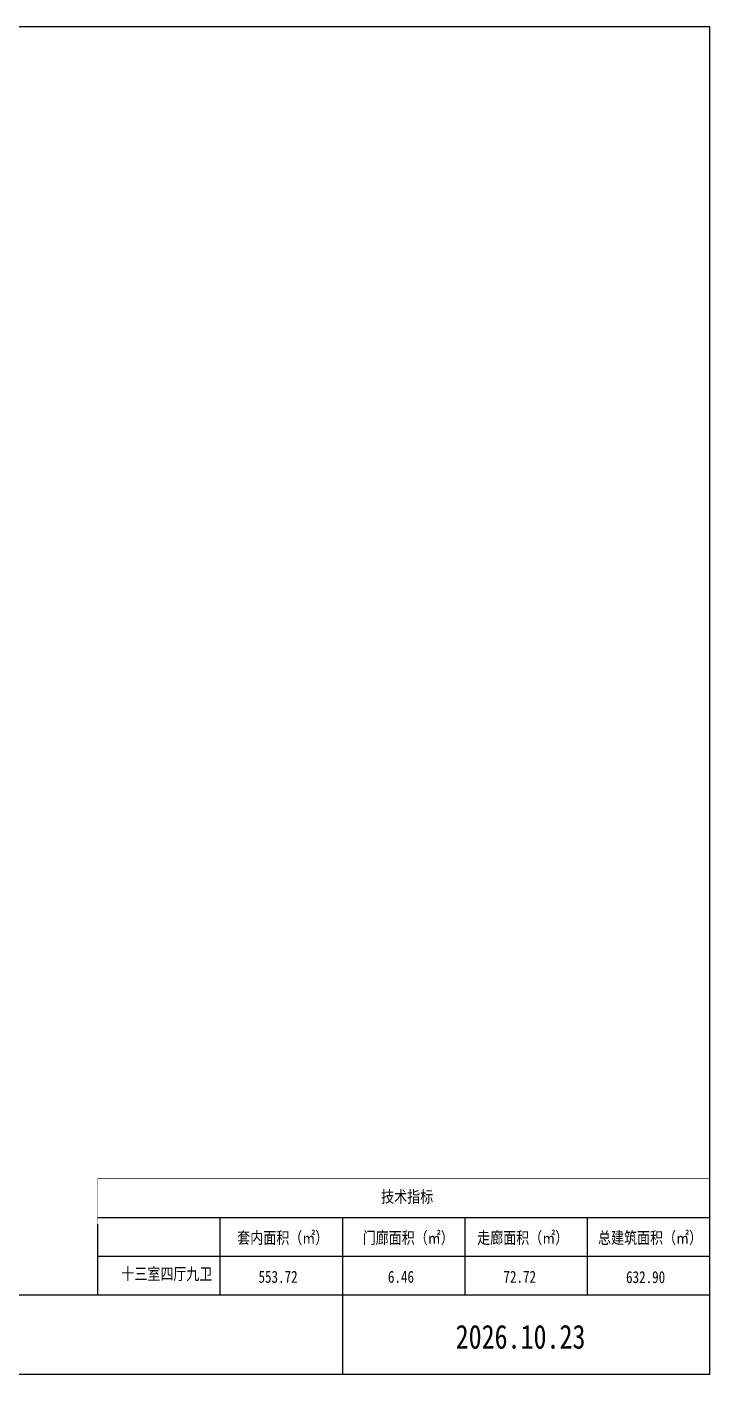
# Model space of a CAD drawing. Extents: x 9028 to 51035, y 9955 to 39655.
# Drawn here: x 35972 to 51035, y 9955 to 39655 of the extents above; entities that cross this region are included whole.
import ezdxf

# ---------------------------------------------------------------- set-up
doc = ezdxf.new("R2010")
doc.units = 0
doc.header["$LTSCALE"] = 1000
doc.header["$MEASUREMENT"] = 0
for name, color, linetype in [('A-PUB_TAB', 7, 'Continuous'), ('A-PUB_TITLE', 4, 'Continuous'), ('PUB_TEXT', 7, 'Continuous'), ('图框固定块', 3, 'Continuous')]:
    doc.layers.add(name, color=color, linetype=linetype)
doc.styles.add('宋体', font='', dxfattribs={"width": 0.8})
doc.styles.add('黑体', font='simhei.ttf', dxfattribs={"width": 0.8})
doc.styles.get('宋体').set_extended_font_data('SimSun')

msp = doc.modelspace()

# ---------------------------------------------------------------- linework, layer by layer
at = {"layer": 'A-PUB_TAB'}
for p, q in [((40228, 13408), (40228, 11705)), ((42928, 13408), (42928, 11705)), ((45628, 13408), (45628, 11705)), ((48328, 13408), (48328, 11705))]:
    msp.add_line(p, q, dxfattribs=at)
at = {"layer": 'A-PUB_TAB', "const_width": 14}
msp.add_lwpolyline([(37528, 11705), (51028, 11705), (51028, 14260), (37528, 14260)], close=True, dxfattribs=at)
at = {"layer": 'A-PUB_TAB'}
for points in [[(37528, 13408), (51028, 13408)], [(37528, 13257), (37528, 11705)], [(37528, 12557), (51028, 12557)]]:
    msp.add_lwpolyline(points, dxfattribs=at)
at = {"layer": 'A-PUB_TITLE'}
for p, q in [((9028, 11705), (51028, 11705)), ((42928, 11705), (42928, 9955))]:
    msp.add_line(p, q, dxfattribs=at)
msp.add_lwpolyline([(9028, 9955), (51028, 9955), (51028, 39655), (9028, 39655)], close=True, dxfattribs=at)

# ---------------------------------------------------------------- texts
at = {"layer": 'PUB_TEXT', "width": 0.8}
for s, height, style, p in [('技术指标', 262.9, '黑体', (43783, 13735)), ('套内面积（㎡）', 262.9, '黑体', (40609, 12828)), ('门廊面积（㎡）', 262.9, '黑体', (43375, 12828)), ('走廊面积（㎡）', 262.9, '黑体', (45900, 12828)), ('总建筑面积（㎡）', 262.9, '黑体', (48565, 12828)), ('十三室四厅九卫', 262.9, '黑体', (38054, 12033)), ('553.72', 264.3, '宋体', (41078, 11968)), ('6.46', 264.3, '宋体', (43932, 11968)), ('72.72', 264.3, '宋体', (46479, 11968)), ('632.90', 264.3, '宋体', (49183, 11960))]:
    msp.add_text(s, height=height, dxfattribs=dict(at, style=style)).set_placement(p)
at = {"layer": '图框固定块', "style": '黑体', "width": 0.8}
msp.add_text('2026.10.23', height=525.7, dxfattribs=at).set_placement((45426, 10515))

doc.saveas('drawing.dxf')
